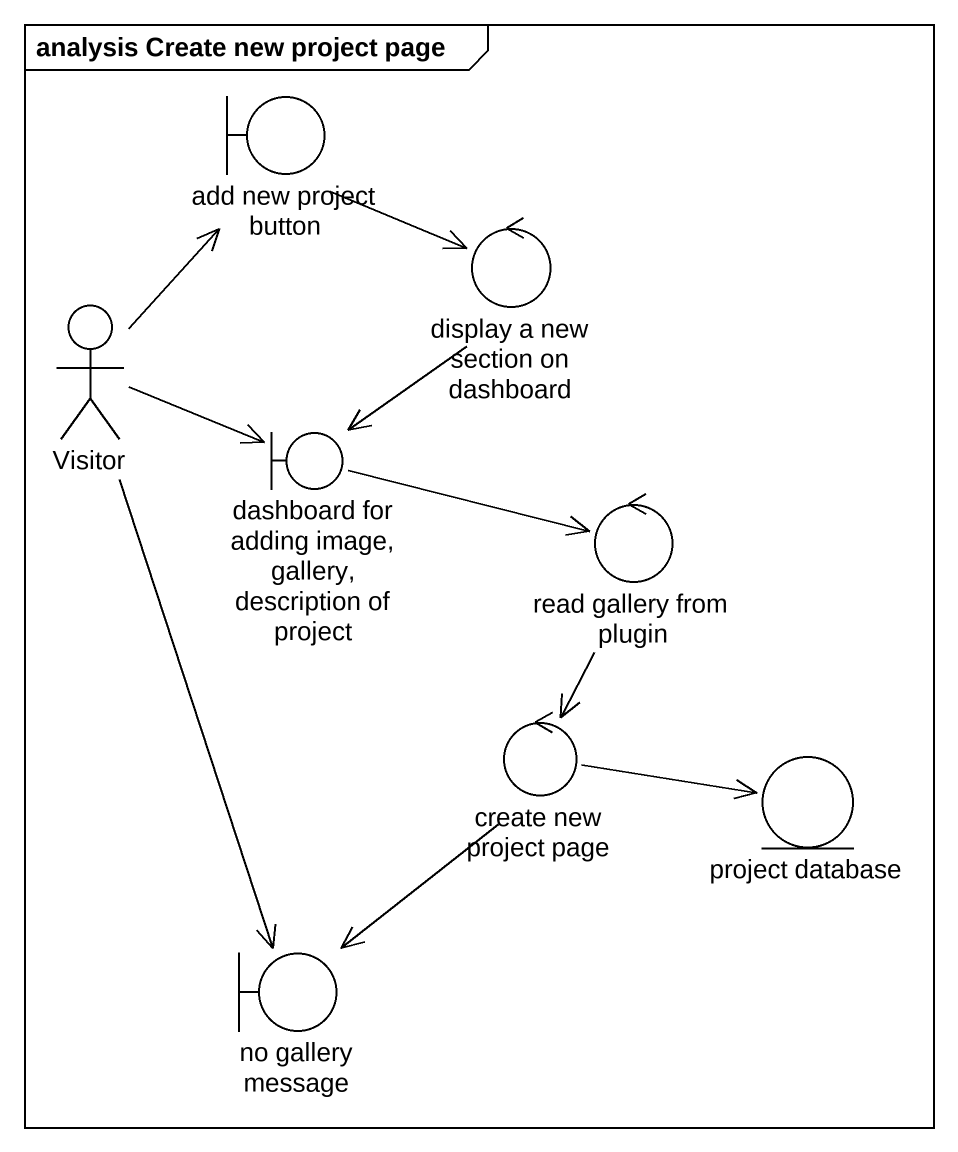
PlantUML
@startuml
mainframe analysis Create new project page
boundary "add new project button" as add_new_project_button
control "display a new section on dashboard" as display_a_new_section_on
actor Visitor
boundary "dashboard for adding image, gallery, description of project" as dashboard_for_adding_image
control "read gallery from plugin" as read_gallery_from_plugin
control "create new project page" as create_new_project_page
entity "project database" as project_database
boundary "no gallery message" as no_gallery_message
add_new_project_button --> display_a_new_section_on
display_a_new_section_on --> dashboard_for_adding_image
Visitor -up-> add_new_project_button
Visitor -right-> dashboard_for_adding_image
Visitor --> no_gallery_message
dashboard_for_adding_image -right-> read_gallery_from_plugin
read_gallery_from_plugin --> create_new_project_page
create_new_project_page -right-> project_database
create_new_project_page --> no_gallery_message
@enduml
